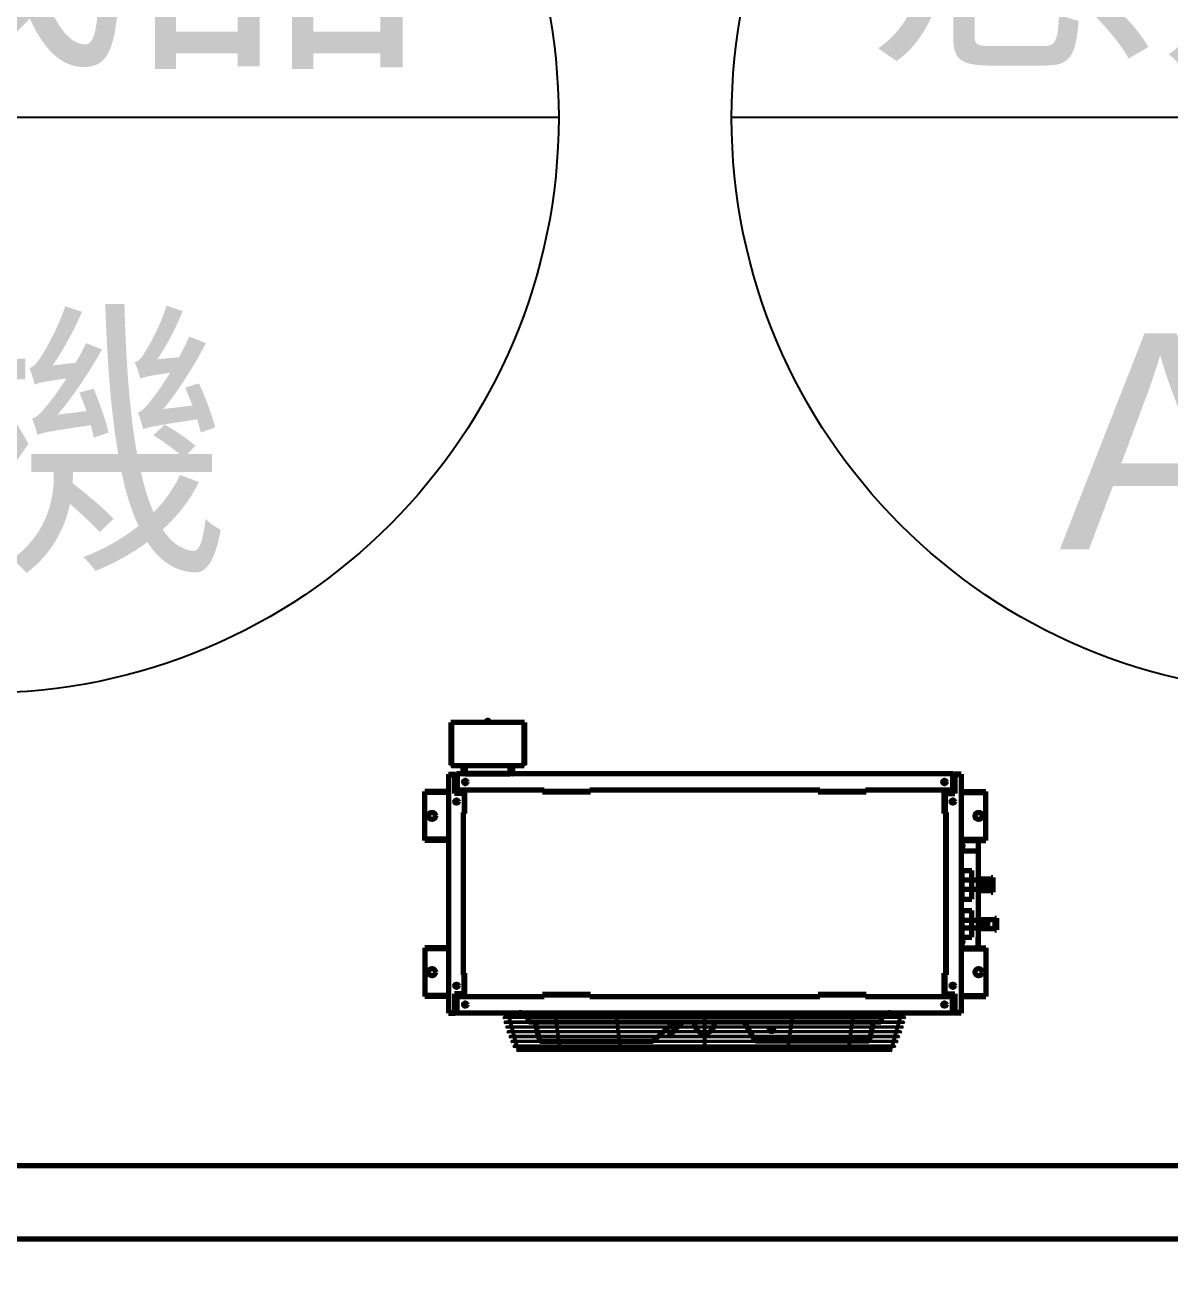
# Model space of a CAD drawing. Header units: millimetres. Extents: x 0 to 31017, y 0 to 21335.
# Drawn here: x 10779 to 11017.8, y 16280.1 to 16539.1 of the extents above; entities that cross this region are included whole.
import ezdxf
from ezdxf import colors
from ezdxf.entities.mleader import LeaderData, LeaderLine
from ezdxf.enums import TextEntityAlignment as Align
from ezdxf.math import Vec2, Vec3

# ---------------------------------------------------------------- set-up
doc = ezdxf.new("R2010")
doc.units = ezdxf.units.MM
doc.layers.add('PDF_幾何圖形', color=7, linetype='Continuous')
doc.layers.add('吹出網', color=3, linetype='Continuous')
doc.styles.get("Standard").update_dxf_attribs({"font": 'arial.ttf'})

# ---------------------------------------------------------------- blocks, each defined once
blk = doc.blocks.new('3F機組圖彩色')
at = {"color": 251, "linetype": 'Continuous', "lineweight": 200, "true_color": 0x636466}
for p, q in [((92736.16, -31128.02), (92736.16, -31136.82)), ((92736.16, -31128.02), (92736.16, -31136.82)), ((92751.46, -31128.02), (92736.16, -31128.02)), ((92736.26, -31128.02), (92736.26, -31137.02)), ((92736.26, -31128.02), (92736.26, -31137.02)), ((92744.22, -31127.87), (92743.41, -31127.87)), ((92743.41, -31127.87), (92743.41, -31128.02)), ((92744.22, -31127.95), (92743.41, -31127.95)), ((92743.81, -31127.87), (92743.77, -31127.95)), ((92743.86, -31127.87), (92743.81, -31127.95)), ((92744.22, -31127.87), (92744.22, -31128.02)), ((92751.36, -31128.02), (92751.36, -31137.02)), ((92751.46, -31128.02), (92751.46, -31136.82)), ((92736.16, -31136.82), (92736.26, -31136.82)), ((92751.46, -31136.82), (92751.36, -31136.82)), ((92735.61, -31138.82), (92735.61, -31188.62)), ((92735.61, -31138.82), (92737.11, -31138.82)), ((92735.61, -31138.82), (92737.11, -31138.82)), ((92735.61, -31138.82), (92737.11, -31138.82)), ((92735.61, -31138.94), (92736.99, -31138.94)), ((92736.26, -31137.02), (92751.36, -31137.02)), ((92736.91, -31138.94), (92736.91, -31142.82)), ((92736.99, -31141.22), (92736.99, -31138.94)), ((92737.11, -31141.22), (92737.11, -31138.82)), ((92737.11, -31138.94), (92737.31, -31138.94)), ((92737.31, -31138.73), (92737.31, -31140.01)), ((92737.31, -31138.73), (92737.31, -31140.01)), ((92840.91, -31138.73), (92737.31, -31138.73)), ((92737.31, -31138.94), (92737.31, -31140.94)), ((92737.43, -31138.73), (92737.43, -31142.13)), ((92738.61, -31137.02), (92738.61, -31138.72)), ((92738.61, -31138.72), (92738.73, -31138.72)), ((92738.61, -31138.72), (92738.73, -31138.72)), ((92738.73, -31137.02), (92738.73, -31138.72)), ((92739.11, -31137.02), (92739.11, -31138.73)), ((92739.11, -31138.6), (92748.51, -31138.6)), ((92739.11, -31138.72), (92748.51, -31138.72)), ((92739.61, -31138.72), (92739.61, -31138.6)), ((92748.01, -31138.72), (92748.01, -31138.6)), ((92748.51, -31138.73), (92748.51, -31137.02)), ((92748.89, -31137.02), (92748.89, -31138.72)), ((92748.89, -31138.72), (92749.01, -31138.72)), ((92749.01, -31138.72), (92748.89, -31138.72)), ((92749.01, -31137.02), (92749.01, -31138.72)), ((92840.79, -31138.73), (92840.79, -31142.13)), ((92840.83, -31138.94), (92840.83, -31140.94)), ((92840.83, -31138.94), (92841.03, -31138.94)), ((92840.91, -31138.73), (92840.91, -31140.01)), ((92841.03, -31141.22), (92841.03, -31138.82)), ((92842.53, -31138.82), (92841.03, -31138.82)), ((92842.53, -31138.82), (92841.03, -31138.82)), ((92842.53, -31138.82), (92841.03, -31138.82)), ((92841.15, -31141.22), (92841.15, -31138.94)), ((92842.53, -31138.94), (92841.15, -31138.94)), ((92841.23, -31138.94), (92841.23, -31142.82)), ((92842.53, -31138.82), (92842.53, -31188.62)), ((92736.99, -31141.22), (92737.11, -31141.22)), ((92737.11, -31140.94), (92737.31, -31140.94)), ((92737.43, -31140.01), (92737.31, -31140.01)), ((92840.79, -31140.01), (92840.91, -31140.01)), ((92841.03, -31140.94), (92840.83, -31140.94)), ((92841.15, -31141.22), (92841.03, -31141.22)), ((92841.13, -31141.22), (92841.13, -31142.82)), ((92731.7, -31142.41), (92730.7, -31142.41)), ((92735.61, -31142.41), (92730.7, -31142.41)), ((92735.61, -31142.41), (92730.7, -31142.41)), ((92730.7, -31152.61), (92730.7, -31142.41)), ((92730.7, -31152.61), (92730.7, -31142.41)), ((92735.61, -31142.64), (92730.7, -31142.64)), ((92737.05, -31142.08), (92736.91, -31142.08)), ((92739.01, -31142.82), (92736.91, -31142.82)), ((92737.05, -31142.82), (92737.05, -31142.08)), ((92737.19, -31142.47), (92738.69, -31142.47)), ((92737.19, -31142.47), (92737.19, -31142.82)), ((92755.61, -31142.13), (92737.43, -31142.13)), ((92738.69, -31142.47), (92738.69, -31142.82)), ((92738.72, -31142.47), (92738.72, -31142.82)), ((92738.72, -31142.47), (92739.02, -31142.47)), ((92738.89, -31142.82), (92738.89, -31146.82)), ((92739.01, -31142.82), (92739.01, -31146.82)), ((92739.02, -31146.97), (92739.02, -31142.47)), ((92755.61, -31142.23), (92755.26, -31142.23)), ((92755.26, -31142.53), (92755.26, -31142.23)), ((92765.26, -31142.53), (92755.26, -31142.53)), ((92765.26, -31142.53), (92755.26, -31142.53)), ((92755.61, -31142.13), (92755.61, -31142.43)), ((92765.11, -31142.43), (92755.61, -31142.43)), ((92813.11, -31142.13), (92765.11, -31142.13)), ((92765.11, -31142.13), (92765.11, -31142.43)), ((92765.26, -31142.23), (92765.11, -31142.23)), ((92765.26, -31142.53), (92765.26, -31142.23)), ((92813.11, -31142.23), (92812.76, -31142.23)), ((92813.11, -31142.23), (92812.76, -31142.23)), ((92812.76, -31142.23), (92812.76, -31142.53)), ((92812.76, -31142.53), (92812.76, -31142.23)), ((92822.76, -31142.53), (92812.76, -31142.53)), ((92822.76, -31142.53), (92812.76, -31142.53)), ((92813.11, -31142.13), (92813.11, -31142.43)), ((92822.61, -31142.43), (92813.11, -31142.43)), ((92840.79, -31142.13), (92822.61, -31142.13)), ((92822.61, -31142.13), (92822.61, -31142.43)), ((92822.76, -31142.23), (92822.61, -31142.23)), ((92822.76, -31142.23), (92822.61, -31142.23)), ((92822.76, -31142.23), (92822.76, -31142.53)), ((92822.76, -31142.53), (92822.76, -31142.23)), ((92839.01, -31146.97), (92839.01, -31142.47)), ((92839.31, -31142.47), (92839.01, -31142.47)), ((92839.13, -31142.82), (92839.13, -31146.82)), ((92839.13, -31142.82), (92841.23, -31142.82)), ((92839.25, -31142.82), (92839.25, -31146.82)), ((92839.31, -31142.47), (92839.31, -31142.82)), ((92839.33, -31142.47), (92839.33, -31142.82)), ((92840.83, -31142.47), (92839.33, -31142.47)), ((92840.83, -31142.47), (92840.83, -31142.82)), ((92842.53, -31142.41), (92847.7, -31142.41)), ((92842.53, -31142.64), (92847.7, -31142.64)), ((92847.7, -31152.61), (92847.7, -31142.41)), ((92738.71, -31146.82), (92738.71, -31180.62)), ((92739.01, -31146.82), (92738.71, -31146.82)), ((92738.72, -31146.82), (92738.72, -31146.97)), ((92739.02, -31146.97), (92738.72, -31146.97)), ((92839.01, -31146.97), (92839.31, -31146.97)), ((92839.13, -31146.82), (92839.43, -31146.82)), ((92839.3, -31146.97), (92839.3, -31146.82)), ((92839.31, -31146.97), (92839.31, -31146.82)), ((92839.33, -31146.82), (92839.33, -31180.62)), ((92839.43, -31146.82), (92839.43, -31180.62)), ((92735.61, -31152.38), (92730.7, -31152.38)), ((92842.53, -31152.38), (92847.7, -31152.38)), ((92842.53, -31152.38), (92847.7, -31152.38)), ((92846.1, -31152.38), (92846.1, -31154.78)), ((92846.1, -31152.38), (92846.1, -31154.78)), ((92735.61, -31152.61), (92730.7, -31152.61)), ((92735.61, -31152.61), (92730.7, -31152.61)), ((92842.53, -31152.61), (92846.1, -31152.61)), ((92842.53, -31152.61), (92846.1, -31152.61)), ((92842.53, -31152.61), (92846.1, -31152.61)), ((92842.67, -31153.62), (92842.53, -31153.75)), ((92842.67, -31153.62), (92842.53, -31153.75)), ((92842.67, -31153.95), (92842.53, -31153.82)), ((92842.67, -31153.95), (92842.53, -31153.82)), ((92842.53, -31154.78), (92846.1, -31154.78)), ((92842.53, -31154.78), (92846.1, -31154.78)), ((92846.1, -31152.61), (92846.1, -31160.9)), ((92846.1, -31152.61), (92847.7, -31152.61)), ((92846.1, -31152.61), (92846.1, -31160.9)), ((92846.1, -31152.61), (92847.7, -31152.61)), ((92847.7, -31152.61), (92847.7, -31152.61)), ((92847.7, -31152.61), (92847.7, -31152.61)), ((92842.8, -31158.85), (92844.8, -31158.85)), ((92842.8, -31164.85), (92842.8, -31158.85)), ((92842.8, -31158.85), (92844.8, -31158.85)), ((92842.8, -31164.85), (92842.8, -31158.85)), ((92844.8, -31164.85), (92844.8, -31158.85)), ((92844.8, -31164.85), (92844.8, -31158.85)), ((92846.62, -31160.9), (92842.53, -31160.9)), ((92846.62, -31160.9), (92845.07, -31160.9)), ((92846.14, -31160.63), (92846.14, -31163.08)), ((92846.14, -31160.63), (92848.84, -31160.63)), ((92846.14, -31160.93), (92848.84, -31160.93)), ((92846.72, -31160.77), (92846.62, -31160.9)), ((92846.62, -31162.81), (92846.62, -31160.9)), ((92846.72, -31162.93), (92846.72, -31160.77)), ((92846.72, -31160.77), (92847.72, -31160.77)), ((92847.34, -31161), (92847.04, -31161.25)), ((92847.04, -31161.25), (92847.04, -31162.45)), ((92847.04, -31162.45), (92847.34, -31162.7)), ((92847.34, -31161), (92848.84, -31161)), ((92847.34, -31162.7), (92848.84, -31162.7)), ((92847.71, -31160.9), (92847.71, -31160.9)), ((92847.72, -31162.93), (92847.72, -31160.77)), ((92848.24, -31161.75), (92849.14, -31161.75)), ((92848.24, -31161.95), (92849.14, -31161.95)), ((92848.84, -31160.33), (92848.84, -31163.08)), ((92848.84, -31160.33), (92849.14, -31160.33)), ((92848.84, -31160.93), (92848.84, -31161)), ((92848.84, -31162.7), (92848.84, -31162.78)), ((92849.14, -31160.33), (92849.14, -31163.38)), ((92846.62, -31162.81), (92842.53, -31162.81)), ((92842.8, -31164.85), (92844.8, -31164.85)), ((92842.8, -31164.85), (92844.8, -31164.85)), ((92846.1, -31162.81), (92845.07, -31162.81)), ((92846.1, -31162.81), (92846.1, -31169.22)), ((92846.14, -31162.78), (92848.84, -31162.78)), ((92846.14, -31163.08), (92848.84, -31163.08)), ((92846.72, -31162.93), (92846.62, -31162.81)), ((92846.72, -31162.93), (92847.72, -31162.93)), ((92847.71, -31162.81), (92847.71, -31162.81)), ((92848.84, -31163.08), (92848.84, -31163.38)), ((92848.84, -31163.38), (92849.14, -31163.38)), ((92842.8, -31172.81), (92842.8, -31167.21)), ((92842.8, -31172.81), (92842.8, -31167.21)), ((92842.8, -31167.21), (92844.8, -31167.21)), ((92842.8, -31167.21), (92844.8, -31167.21)), ((92844.8, -31172.81), (92844.8, -31167.21)), ((92844.8, -31172.81), (92844.8, -31167.21)), ((92842.53, -31169.22), (92846.71, -31169.22)), ((92846.24, -31169.22), (92846.1, -31169.08)), ((92846.1, -31169.08), (92846.1, -31170.95)), ((92846.1, -31169.08), (92849.6, -31169.08)), ((92846.24, -31170.81), (92846.24, -31169.22)), ((92846.24, -31169.22), (92848.1, -31169.22)), ((92846.81, -31169.09), (92846.71, -31169.22)), ((92846.71, -31170.81), (92846.71, -31169.22)), ((92846.81, -31169.09), (92847.71, -31169.09)), ((92846.81, -31170.94), (92846.81, -31169.09)), ((92847.71, -31170.94), (92847.71, -31169.09)), ((92848.1, -31170.81), (92848.1, -31169.22)), ((92849.6, -31168.79), (92849.9, -31168.79)), ((92849.6, -31168.79), (92849.6, -31169.08)), ((92849.6, -31169.08), (92849.6, -31171.24)), ((92849.9, -31168.79), (92849.9, -31171.24)), ((92842.53, -31170.81), (92846.71, -31170.81)), ((92842.8, -31172.81), (92844.8, -31172.81)), ((92842.8, -31172.81), (92844.8, -31172.81)), ((92842.8, -31172.81), (92844.8, -31172.81)), ((92842.8, -31172.81), (92844.8, -31172.81)), ((92846.1, -31170.95), (92846.24, -31170.81)), ((92846.1, -31170.81), (92846.1, -31175.2)), ((92846.1, -31170.95), (92849.6, -31170.95)), ((92846.1, -31175.2), (92846.1, -31172.8)), ((92846.24, -31170.81), (92848.1, -31170.81)), ((92846.81, -31170.94), (92846.71, -31170.81)), ((92846.81, -31170.94), (92847.71, -31170.94)), ((92849.6, -31171.24), (92849.9, -31171.24)), ((92735.61, -31174.97), (92730.7, -31174.97)), ((92730.7, -31174.97), (92730.7, -31185.17)), ((92730.7, -31174.97), (92730.7, -31185.17)), ((92735.61, -31175.2), (92730.7, -31175.2)), ((92842.67, -31173.64), (92842.53, -31173.77)), ((92842.67, -31173.64), (92842.53, -31173.77)), ((92842.67, -31173.97), (92842.53, -31173.84)), ((92842.67, -31173.97), (92842.53, -31173.84)), ((92842.53, -31174.97), (92846.1, -31174.97)), ((92842.53, -31175.2), (92847.7, -31175.2)), ((92846.1, -31174.97), (92847.7, -31174.97)), ((92847.7, -31174.97), (92847.7, -31185.17)), ((92847.7, -31174.97), (92847.7, -31174.97)), ((92739.01, -31180.62), (92738.71, -31180.62)), ((92738.72, -31180.27), (92739.02, -31180.27)), ((92738.72, -31180.27), (92738.72, -31180.62)), ((92738.89, -31184.62), (92738.89, -31180.62)), ((92739.01, -31184.62), (92739.01, -31180.62)), ((92739.02, -31184.77), (92739.02, -31180.27)), ((92839.01, -31184.77), (92839.01, -31180.27)), ((92839.31, -31180.27), (92839.01, -31180.27)), ((92839.13, -31184.62), (92839.13, -31180.62)), ((92839.13, -31180.62), (92839.43, -31180.62)), ((92839.25, -31184.62), (92839.25, -31180.62)), ((92839.31, -31180.27), (92839.31, -31180.62)), ((92735.61, -31184.94), (92730.7, -31184.94)), ((92735.61, -31185.17), (92730.7, -31185.17)), ((92735.61, -31185.17), (92730.7, -31185.17)), ((92731.7, -31185.17), (92730.7, -31185.17)), ((92736.91, -31184.62), (92736.91, -31188.5)), ((92739.01, -31184.62), (92736.91, -31184.62)), ((92737.05, -31185.36), (92736.91, -31185.36)), ((92737.05, -31184.62), (92737.05, -31185.36)), ((92738.69, -31184.77), (92737.05, -31184.77)), ((92737.39, -31185.21), (92737.43, -31185.21)), ((92737.39, -31186.71), (92737.39, -31185.21)), ((92737.43, -31185.13), (92755.61, -31185.13)), ((92737.43, -31188.53), (92737.43, -31185.13)), ((92738.69, -31184.62), (92738.69, -31184.77)), ((92738.72, -31184.77), (92738.72, -31184.62)), ((92738.72, -31184.62), (92738.72, -31184.77)), ((92738.72, -31184.77), (92739.02, -31184.77)), ((92739.02, -31184.77), (92738.72, -31184.77)), ((92755.26, -31185.01), (92755.26, -31184.71)), ((92755.26, -31185.01), (92755.26, -31184.71)), ((92765.26, -31184.71), (92755.26, -31184.71)), ((92755.61, -31185.01), (92755.26, -31185.01)), ((92755.61, -31184.83), (92765.11, -31184.83)), ((92755.61, -31185.13), (92755.61, -31184.83)), ((92765.11, -31185.13), (92765.11, -31184.83)), ((92765.26, -31185.01), (92765.11, -31185.01)), ((92765.11, -31185.13), (92813.11, -31185.13)), ((92765.26, -31185.01), (92765.26, -31184.71)), ((92812.76, -31185.01), (92812.76, -31184.71)), ((92822.76, -31184.71), (92812.76, -31184.71)), ((92813.11, -31185.01), (92812.76, -31185.01)), ((92813.11, -31184.83), (92822.61, -31184.83)), ((92813.11, -31185.13), (92813.11, -31184.83)), ((92822.61, -31185.13), (92822.61, -31184.83)), ((92822.76, -31185.01), (92822.61, -31185.01)), ((92822.61, -31185.13), (92840.79, -31185.13)), ((92822.76, -31185.01), (92822.76, -31184.71)), ((92839.01, -31184.77), (92839.31, -31184.77)), ((92839.31, -31184.77), (92839.01, -31184.77)), ((92839.13, -31184.62), (92841.23, -31184.62)), ((92839.31, -31184.77), (92839.31, -31184.62)), ((92839.31, -31184.62), (92839.31, -31184.77)), ((92839.33, -31184.62), (92839.33, -31184.77)), ((92839.33, -31184.77), (92840.83, -31184.77)), ((92840.79, -31188.53), (92840.79, -31185.13)), ((92840.83, -31184.62), (92840.83, -31184.77)), ((92841.13, -31184.62), (92841.13, -31186.22)), ((92841.23, -31184.62), (92841.23, -31188.5)), ((92842.53, -31184.94), (92847.7, -31184.94)), ((92842.53, -31185.17), (92847.7, -31185.17)), ((92735.61, -31188.5), (92736.99, -31188.5)), ((92735.61, -31188.62), (92737.11, -31188.62)), ((92735.61, -31188.62), (92737.11, -31188.62)), ((92736.99, -31186.22), (92736.99, -31188.5)), ((92736.99, -31186.22), (92737.11, -31186.22)), ((92736.99, -31187.62), (92737.11, -31187.62)), ((92737.11, -31186.22), (92737.11, -31188.62)), ((92737.11, -31186.5), (92737.31, -31186.5)), ((92737.11, -31188.5), (92737.31, -31188.5)), ((92737.31, -31188.5), (92737.31, -31186.5)), ((92737.43, -31187.24), (92737.31, -31187.24)), ((92737.31, -31188.53), (92737.31, -31187.25)), ((92737.43, -31187.25), (92737.31, -31187.25)), ((92737.31, -31188.53), (92840.91, -31188.53)), ((92737.43, -31186.71), (92737.39, -31186.71)), ((92840.83, -31187.24), (92840.79, -31187.24)), ((92840.79, -31187.25), (92840.91, -31187.25)), ((92840.83, -31188.5), (92840.83, -31186.5)), ((92841.03, -31186.5), (92840.83, -31186.5)), ((92840.83, -31188.5), (92841.03, -31188.5)), ((92840.91, -31188.53), (92840.91, -31187.25)), ((92840.91, -31188.53), (92840.91, -31187.25)), ((92841.03, -31186.22), (92841.03, -31188.62)), ((92841.15, -31186.22), (92841.03, -31186.22)), ((92841.15, -31187.62), (92841.03, -31187.62)), ((92842.53, -31188.62), (92841.03, -31188.62)), ((92842.53, -31188.62), (92841.03, -31188.62)), ((92841.15, -31186.22), (92841.15, -31188.5)), ((92842.53, -31188.5), (92841.15, -31188.5)), ((92825.81, -31190.53), (92752.41, -31190.53)), ((92782.76, -31190.53), (92778.36, -31194.45)), ((92786.91, -31190.7), (92786.91, -31190.53)), ((92791.11, -31190.7), (92791.11, -31190.53)), ((92799.67, -31194.45), (92797.41, -31190.53)), ((92781.59, -31193.63), (92781.51, -31193.48)), ((92802.33, -31192.17), (92803.63, -31192.17)), ((92802.77, -31192.42), (92802.49, -31192.13)), ((92802.67, -31192.38), (92802.49, -31192.2)), ((92802.58, -31192.16), (92802.51, -31192.09)), ((92802.6, -31192.12), (92802.53, -31192.05)), ((92802.64, -31192.08), (92802.57, -31192.01)), ((92802.68, -31192.06), (92802.61, -31191.98)), ((92802.72, -31192.03), (92802.65, -31191.96)), ((92802.77, -31192.02), (92802.7, -31191.94)), ((92802.86, -31192.44), (92802.71, -31192.29)), ((92802.83, -31192), (92802.75, -31191.92)), ((92802.89, -31191.99), (92802.8, -31191.91)), ((92802.93, -31192.44), (92802.81, -31192.33)), ((92802.95, -31191.99), (92802.86, -31191.9)), ((92803, -31192.45), (92802.9, -31192.34)), ((92803.01, -31191.99), (92802.92, -31191.89)), ((92803.06, -31192.44), (92802.97, -31192.35)), ((92802.98, -31192.57), (92802.98, -31191.77)), ((92803.09, -31191.99), (92802.98, -31191.89)), ((92803.12, -31192.43), (92803.03, -31192.34)), ((92803.17, -31192.01), (92803.05, -31191.89)), ((92803.18, -31192.42), (92803.09, -31192.34)), ((92803.28, -31192.05), (92803.13, -31191.9)), ((92803.23, -31192.41), (92803.15, -31192.33)), ((92803.28, -31192.39), (92803.2, -31192.31)), ((92803.48, -31192.19), (92803.21, -31191.92)), ((92803.33, -31192.37), (92803.25, -31192.29)), ((92803.37, -31192.34), (92803.3, -31192.27)), ((92803.47, -31192.11), (92803.33, -31191.96)), ((92803.41, -31192.31), (92803.34, -31192.24)), ((92803.44, -31192.28), (92803.37, -31192.21)), ((92803.47, -31192.24), (92803.38, -31192.15)), ((92754.69, -31194.45), (92778.36, -31194.45)), ((92823.34, -31194.45), (92799.67, -31194.45))]:
    blk.add_line(p, q, dxfattribs=at)
for centre, radius in [((92739.13, -31140.43), 0.35), ((92839.09, -31140.43), 0.35), ((92737.31, -31144.52), 0.35), ((92840.83, -31144.52), 0.35), ((92732.2, -31147.51), 0.75), ((92846.2, -31147.51), 0.75), ((92732.2, -31180.07), 0.75), ((92846.2, -31180.07), 0.75), ((92737.31, -31182.92), 0.35), ((92840.83, -31182.92), 0.35), ((92739.13, -31186.83), 0.35), ((92839.09, -31186.83), 0.35)]:
    blk.add_circle(centre, radius, dxfattribs=at)
for centre, radius, start, end in [((92743.81, -31127.87), 0.3, 0, 180), ((92842.5, -31153.78), 0.47, 273.9651, 86.0349), ((92842.5, -31153.78), 0.47, 273.9651, 86.0349), ((92848.24, -31161.85), 0.1, 90, 270), ((92842.5, -31173.8), 0.47, 273.9651, 86.0349), ((92750.41, -31190.53), 2, 0, 90), ((92827.81, -31190.53), 2, 90, 180), ((92780.48, -31186.48), 27, 188.6309, 197.1727), ((92802.76, -31210.14), 27, 133.447, 141.9243), ((92802.76, -31210.14), 26.84, 133.0852, 142.0618), ((92789.01, -31190.7), 2.1, 180, 0), ((92797.55, -31186.48), 27, 342.8273, 351.3691)]:
    blk.add_arc(centre, radius, start, end, dxfattribs=at)
blk.add_ellipse((92802.98, -31192.17), major_axis=(-0.5, 0), ratio=0.558366, dxfattribs=at)
blk.add_open_spline([(92802.58, -31192.17), (92802.58, -31192.17), (92802.59, -31192.18), (92802.6, -31192.2), (92802.6, -31192.22), (92802.63, -31192.25), (92802.65, -31192.26), (92802.71, -31192.29), (92802.74, -31192.3), (92802.84, -31192.34), (92802.91, -31192.35), (92803.06, -31192.35), (92803.13, -31192.34), (92803.23, -31192.3), (92803.26, -31192.29), (92803.31, -31192.26), (92803.34, -31192.25), (92803.36, -31192.22), (92803.37, -31192.2), (92803.38, -31192.18), (92803.38, -31192.17), (92803.38, -31192.16), (92803.38, -31192.15), (92803.37, -31192.13), (92803.36, -31192.12), (92803.34, -31192.09), (92803.31, -31192.07), (92803.26, -31192.04), (92803.23, -31192.03), (92803.13, -31192), (92803.06, -31191.99), (92802.91, -31191.99), (92802.84, -31192), (92802.74, -31192.03), (92802.71, -31192.04), (92802.65, -31192.07), (92802.63, -31192.09), (92802.6, -31192.12), (92802.6, -31192.13), (92802.59, -31192.15), (92802.58, -31192.16), (92802.58, -31192.17)], degree=3, knots=[0, 0, 0, 0, 0.261799, 0.261799, 0.523599, 0.523599, 0.785398, 0.785398, 1.047198, 1.047198, 1.570796, 1.570796, 2.094395, 2.094395, 2.356194, 2.356194, 2.617994, 2.617994, 2.879793, 2.879793, 3.141593, 3.141593, 3.403392, 3.403392, 3.665191, 3.665191, 3.926991, 3.926991, 4.18879, 4.18879, 4.712389, 4.712389, 5.235988, 5.235988, 5.497787, 5.497787, 5.759587, 5.759587, 6.021386, 6.021386, 6.283185, 6.283185, 6.283185, 6.283185], dxfattribs=at)
at = {"layer": '吹出網', "color": 251, "true_color": 0x636466}
for p, q in [((92747.63, -31188.53), (92745.96, -31188.53)), ((92790.11, -31188.53), (92789.01, -31188.53)), ((92832.06, -31188.53), (92830.4, -31188.53)), ((92747.63, -31188.93), (92745.96, -31188.93)), ((92830.81, -31189.38), (92747.21, -31189.38)), ((92830.81, -31189.68), (92747.21, -31189.68)), ((92830.59, -31190.38), (92747.44, -31190.38)), ((92830.59, -31190.68), (92747.44, -31190.68)), ((92747.92, -31189.15), (92747.98, -31189.38)), ((92748.07, -31189.68), (92748.26, -31190.38)), ((92748.31, -31189.05), (92748.4, -31189.38)), ((92748.34, -31190.68), (92748.53, -31191.38)), ((92748.48, -31189.68), (92748.67, -31190.38)), ((92748.75, -31190.68), (92748.94, -31191.38)), ((92758.2, -31189.23), (92757.79, -31189.23)), ((92757.81, -31189.38), (92757.79, -31189.23)), ((92757.94, -31190.38), (92757.85, -31189.68)), ((92758.07, -31191.38), (92757.98, -31190.68)), ((92758.22, -31189.38), (92758.2, -31189.23)), ((92758.35, -31190.38), (92758.26, -31189.68)), ((92758.48, -31191.38), (92758.39, -31190.68)), ((92770.48, -31189.38), (92770.46, -31189.23)), ((92770.86, -31189.23), (92770.46, -31189.23)), ((92770.61, -31190.38), (92770.52, -31189.68)), ((92770.74, -31191.38), (92770.65, -31190.68)), ((92770.88, -31189.38), (92770.86, -31189.23)), ((92771.01, -31190.38), (92770.92, -31189.68)), ((92771.14, -31191.38), (92771.05, -31190.68)), ((92788.81, -31188.73), (92788.81, -31189.38)), ((92788.81, -31189.68), (92788.81, -31190.38)), ((92788.81, -31190.68), (92788.81, -31191.38)), ((92790.11, -31188.93), (92789.01, -31188.93)), ((92789.21, -31188.93), (92789.21, -31189.38)), ((92789.21, -31189.68), (92789.21, -31190.38)), ((92789.21, -31190.68), (92789.21, -31191.38)), ((92806.89, -31191.38), (92806.98, -31190.68)), ((92807.02, -31190.38), (92807.11, -31189.68)), ((92807.15, -31189.38), (92807.17, -31189.23)), ((92807.17, -31189.23), (92807.57, -31189.23)), ((92807.29, -31191.38), (92807.38, -31190.68)), ((92807.42, -31190.38), (92807.51, -31189.68)), ((92807.55, -31189.38), (92807.57, -31189.23)), ((92819.55, -31191.38), (92819.64, -31190.68)), ((92819.68, -31190.38), (92819.77, -31189.68)), ((92819.81, -31189.38), (92819.83, -31189.23)), ((92819.83, -31189.23), (92820.23, -31189.23)), ((92819.95, -31191.38), (92820.05, -31190.68)), ((92820.08, -31190.38), (92820.18, -31189.68)), ((92820.22, -31189.38), (92820.23, -31189.23)), ((92829.27, -31190.68), (92829.08, -31191.38)), ((92829.55, -31189.68), (92829.36, -31190.38)), ((92829.69, -31190.68), (92829.5, -31191.38)), ((92829.72, -31189.05), (92829.63, -31189.38)), ((92829.96, -31189.68), (92829.77, -31190.38)), ((92830.11, -31189.15), (92830.04, -31189.38)), ((92832.06, -31188.93), (92830.4, -31188.93)), ((92830.26, -31191.38), (92747.77, -31191.38)), ((92830.26, -31191.68), (92747.77, -31191.68)), ((92829.97, -31192.38), (92748.06, -31192.38)), ((92829.97, -31192.68), (92748.06, -31192.68)), ((92829.55, -31193.38), (92748.48, -31193.38)), ((92829.55, -31193.68), (92748.48, -31193.68)), ((92748.61, -31191.68), (92748.8, -31192.38)), ((92748.89, -31192.68), (92749.08, -31193.38)), ((92749.03, -31191.68), (92749.22, -31192.38)), ((92749.16, -31193.68), (92749.35, -31194.38)), ((92749.3, -31192.68), (92749.49, -31193.38)), ((92749.57, -31193.68), (92749.76, -31194.38)), ((92758.21, -31192.38), (92758.11, -31191.68)), ((92758.34, -31193.38), (92758.24, -31192.68)), ((92758.47, -31194.38), (92758.38, -31193.68)), ((92758.61, -31192.38), (92758.52, -31191.68)), ((92758.74, -31193.38), (92758.65, -31192.68)), ((92758.87, -31194.38), (92758.78, -31193.68)), ((92770.87, -31192.38), (92770.78, -31191.68)), ((92771, -31193.38), (92770.91, -31192.68)), ((92771.13, -31194.38), (92771.04, -31193.68)), ((92771.27, -31192.38), (92771.18, -31191.68)), ((92771.4, -31193.38), (92771.31, -31192.68)), ((92771.53, -31194.38), (92771.44, -31193.68)), ((92788.81, -31191.68), (92788.81, -31192.38)), ((92788.81, -31192.68), (92788.81, -31193.38)), ((92788.81, -31193.68), (92788.81, -31194.38)), ((92789.21, -31191.68), (92789.21, -31192.38)), ((92789.21, -31192.68), (92789.21, -31193.38)), ((92789.21, -31193.68), (92789.21, -31194.38)), ((92806.49, -31194.38), (92806.59, -31193.68)), ((92806.62, -31193.38), (92806.72, -31192.68)), ((92806.76, -31192.38), (92806.85, -31191.68)), ((92806.9, -31194.38), (92806.99, -31193.68)), ((92807.03, -31193.38), (92807.12, -31192.68)), ((92807.16, -31192.38), (92807.25, -31191.68)), ((92819.16, -31194.38), (92819.25, -31193.68)), ((92819.29, -31193.38), (92819.38, -31192.68)), ((92819.42, -31192.38), (92819.51, -31191.68)), ((92819.56, -31194.38), (92819.65, -31193.68)), ((92819.69, -31193.38), (92819.78, -31192.68)), ((92819.82, -31192.38), (92819.91, -31191.68)), ((92828.46, -31193.68), (92828.26, -31194.38)), ((92828.73, -31192.68), (92828.54, -31193.38)), ((92828.87, -31193.68), (92828.68, -31194.38)), ((92829, -31191.68), (92828.81, -31192.38)), ((92829.14, -31192.68), (92828.95, -31193.38)), ((92829.42, -31191.68), (92829.22, -31192.38)), ((92829.16, -31194.38), (92748.86, -31194.38)), ((92829.16, -31194.68), (92748.86, -31194.68)), ((92828.71, -31195.38), (92749.31, -31195.38)), ((92828.71, -31195.68), (92749.31, -31195.68)), ((92749.43, -31194.68), (92749.62, -31195.38)), ((92749.85, -31194.68), (92750.04, -31195.38)), ((92827.91, -31196.13), (92750.11, -31196.13)), ((92750.36, -31195.73), (92758.68, -31195.73)), ((92806.05, -31195.73), (92756.01, -31195.73)), ((92758.6, -31195.38), (92758.51, -31194.68)), ((92759, -31195.38), (92758.91, -31194.68)), ((92771.26, -31195.38), (92771.17, -31194.68)), ((92771.67, -31195.38), (92771.57, -31194.68)), ((92788.81, -31194.68), (92788.81, -31195.38)), ((92788.81, -31195.68), (92788.81, -31195.93)), ((92789.21, -31194.68), (92789.21, -31195.38)), ((92789.21, -31195.68), (92789.21, -31195.93)), ((92806.05, -31195.73), (92794.02, -31195.73)), ((92806.36, -31195.38), (92806.45, -31194.68)), ((92818.72, -31195.73), (92806.69, -31195.73)), ((92806.77, -31195.38), (92806.86, -31194.68)), ((92819.03, -31195.38), (92819.12, -31194.68)), ((92827.67, -31195.73), (92819.35, -31195.73)), ((92819.43, -31195.38), (92819.52, -31194.68)), ((92828.18, -31194.68), (92827.99, -31195.38)), ((92828.6, -31194.68), (92828.41, -31195.38)), ((92827.91, -31196.53), (92750.11, -31196.53))]:
    blk.add_line(p, q, dxfattribs=at)
for centre, radius, start, end in [((92745.96, -31188.73), 0.2, 90, 270), ((92747.63, -31189.23), 0.7, 15.2715, 90), ((92789.01, -31188.73), 0.2, 90, 270), ((92790.11, -31188.73), 0.2, 270, 90), ((92830.4, -31189.23), 0.7, 90, 164.7285), ((92832.06, -31188.73), 0.2, 270, 90), ((92747.21, -31189.53), 0.15, 90, 270), ((92747.44, -31190.53), 0.15, 90, 270), ((92747.63, -31189.23), 0.3, 15.2715, 90), ((92830.4, -31189.23), 0.3, 90, 164.7285), ((92830.59, -31190.53), 0.15, 270, 90), ((92830.81, -31189.53), 0.15, 270, 90), ((92747.77, -31191.53), 0.15, 90, 270), ((92748.06, -31192.53), 0.15, 90, 270), ((92748.48, -31193.53), 0.15, 90, 270), ((92829.55, -31193.53), 0.15, 270, 90), ((92829.97, -31192.53), 0.15, 270, 90), ((92830.26, -31191.53), 0.15, 270, 90), ((92748.86, -31194.53), 0.15, 90, 270), ((92749.31, -31195.53), 0.15, 90, 270), ((92750.36, -31195.43), 0.7, 200.9248, 270), ((92750.11, -31196.33), 0.2, 90, 270), ((92750.36, -31195.43), 0.3, 236.4427, 270), ((92759.31, -31195.43), 0.7, 200.9248, 270), ((92759.31, -31195.43), 0.3, 236.4427, 270), ((92771.97, -31195.43), 0.7, 200.9248, 270), ((92771.97, -31195.43), 0.3, 236.4427, 270), ((92789.01, -31195.93), 0.2, 180, 0), ((92806.05, -31195.43), 0.3, 270, 303.5573), ((92806.05, -31195.43), 0.7, 270, 339.0752), ((92818.72, -31195.43), 0.3, 270, 303.5573), ((92818.72, -31195.43), 0.7, 270, 339.0752), ((92827.67, -31195.43), 0.3, 270, 303.5573), ((92827.67, -31195.43), 0.7, 270, 339.0752), ((92827.91, -31196.33), 0.2, 270, 90), ((92828.71, -31195.53), 0.15, 270, 90), ((92829.16, -31194.53), 0.15, 270, 90)]:
    blk.add_arc(centre, radius, start, end, dxfattribs=at)
blk = doc.blocks.new('_DetailCallout')
at = {"color": 0, "linetype": 'ByBlock', "lineweight": -2, "transparency": 16777216}
blk.add_line((8, 0), (-8, 0), dxfattribs=at)
blk.add_circle((0, 0), 8, dxfattribs=at)
at = {"color": 0, "transparency": 16777216}
for tag, p in [('視圖號碼', (0, 1)), ('圖紙號碼', (0, -6))]:
    blk.add_attdef(tag, text='', height=3, dxfattribs=at).set_placement(p, align=Align.CENTER)

msp = doc.modelspace()

# ---------------------------------------------------------------- linework, layer by layer
at = {"layer": 'PDF_幾何圖形', "color": 251, "lineweight": 200, "true_color": 0x636466}
for points in [[(11242.31, 16808.91), (11242.31, 16285.94), (10420.38, 16285.94), (10420.38, 16808.91)], [(11227.06, 16808.91), (11227.06, 16301.19), (10435.62, 16301.19), (10435.62, 16808.91)]]:
    msp.add_lwpolyline(points, dxfattribs=at)

# ---------------------------------------------------------------- block references
at = {"color": 251, "lineweight": 200, "true_color": 0x636466}
msp.add_blockref('3F機組圖彩色', (-81868.32, 47521.67), dxfattribs=at)

# ---------------------------------------------------------------- leaders
at = {"color": 175, "true_color": 0x4554a5}
ml = msp.add_multileader_block('Standard', dxfattribs=at)
ml.set_content('_DetailCallout', color=(69, 84, 165), scale=15)
ml.set_attribute('視圖號碼', '冷藏庫', width=0)
ml.set_attribute('圖紙號碼', 'A機', width=0)
ml.set_leader_properties()
ml.build(insert=Vec2(0, 0))
ml.multileader.update_dxf_attribs({"leader_type": 0})
ctx = ml.context
ctx.base_point, ctx.plane_origin = Vec3(13190.86, 19361.87), Vec3(13310.86, 19361.87)
notes = []
notes.append((ctx, [(0, (0, 0, 0), (0, 0), (1, 0), 1, [])]))
ctx.block.insert = Vec3(13310.86, 19361.87)
at = {"color": 251, "true_color": 0x636466}
ml = msp.add_multileader_block('Standard', dxfattribs=at)
ml.set_content('_DetailCallout', color=(99, 100, 102), scale=15)
ml.set_attribute('視圖號碼', '急速庫', width=0)
ml.set_attribute('圖紙號碼', 'B', width=0)
ml.set_leader_properties()
ml.build(insert=Vec2(0, 0))
ml.multileader.update_dxf_attribs({"leader_type": 0})
ctx = ml.context
ctx.base_point, ctx.plane_origin = Vec3(11503.79, 17825.66), Vec3(11623.79, 17825.66)
notes.append((ctx, [(0, (0, 0, 0), (0, 0), (1, 0), 1, [])]))
ctx.block.insert = Vec3(11623.79, 17825.66)
ml = msp.add_multileader_block('Standard', dxfattribs=at)
ml.set_content('_DetailCallout', color=(99, 100, 102), scale=15)
ml.set_attribute('視圖號碼', '急速庫', width=0)
ml.set_attribute('圖紙號碼', 'A-2', width=0)
ml.set_leader_properties()
ml.build(insert=Vec2(0, 0))
ml.multileader.update_dxf_attribs({"leader_type": 0})
ctx = ml.context
ctx.base_point, ctx.plane_origin = Vec3(11835.98, 17825.66), Vec3(11955.98, 17825.66)
notes.append((ctx, [(0, (0, 0, 0), (0, 0), (1, 0), 1, [])]))
ctx.block.insert = Vec3(11955.98, 17825.66)
ml = msp.add_multileader_block('Standard', dxfattribs=at)
ml.set_content('_DetailCallout', color=(99, 100, 102), scale=15)
ml.set_attribute('視圖號碼', '急速庫', width=0)
ml.set_attribute('圖紙號碼', 'A-1', width=0)
ml.set_leader_properties()
ml.build(insert=Vec2(0, 0))
ml.multileader.update_dxf_attribs({"leader_type": 0})
ctx = ml.context
ctx.base_point, ctx.plane_origin = Vec3(12173.04, 17825.66), Vec3(12293.04, 17825.66)
notes.append((ctx, [(0, (0, 0, 0), (0, 0), (1, 0), 1, [])]))
ctx.block.insert = Vec3(12293.04, 17825.66)
at = {"color": 175, "true_color": 0x4554a5}
ml = msp.add_multileader_block('Standard', dxfattribs=at)
ml.set_content('_DetailCallout', color=(69, 84, 165), scale=15)
ml.set_attribute('視圖號碼', '急速庫', width=0)
ml.set_attribute('圖紙號碼', 'B機', width=0)
ml.set_leader_properties()
ml.build(insert=Vec2(0, 0))
ml.multileader.update_dxf_attribs({"leader_type": 0})
ctx = ml.context
ctx.base_point, ctx.plane_origin = Vec3(10848.71, 17628.06), Vec3(10968.71, 17628.06)
notes.append((ctx, [(0, (0, 0, 0), (0, 0), (1, 0), 1, [])]))
ctx.block.insert = Vec3(10968.71, 17628.06)
ml = msp.add_multileader_block('Standard', dxfattribs=at)
ml.set_content('_DetailCallout', color=(69, 84, 165), scale=15)
ml.set_attribute('視圖號碼', '半成品', width=0)
ml.set_attribute('圖紙號碼', 'B機', width=0)
ml.set_leader_properties()
ml.build(insert=Vec2(0, 0))
ml.multileader.update_dxf_attribs({"leader_type": 0})
ctx = ml.context
ctx.base_point, ctx.plane_origin = Vec3(10572.64, 17628.06), Vec3(10692.64, 17628.06)
notes.append((ctx, [(0, (0, 0, 0), (0, 0), (1, 0), 1, [])]))
ctx.block.insert = Vec3(10692.64, 17628.06)
ml = msp.add_multileader_block('Standard', dxfattribs=at)
ml.set_content('_DetailCallout', color=(69, 84, 165), scale=15)
ml.set_attribute('視圖號碼', '急速庫', width=0)
ml.set_attribute('圖紙號碼', 'A機', width=0)
ml.set_leader_properties()
ml.build(insert=Vec2(0, 0))
ml.multileader.update_dxf_attribs({"leader_type": 0})
ctx = ml.context
ctx.base_point, ctx.plane_origin = Vec3(10848.71, 17335.06), Vec3(10968.71, 17335.06)
notes.append((ctx, [(0, (0, 0, 0), (0, 0), (1, 0), 1, [])]))
ctx.block.insert = Vec3(10968.71, 17335.06)
ml = msp.add_multileader_block('Standard', dxfattribs=at)
ml.set_content('_DetailCallout', color=(69, 84, 165), scale=15)
ml.set_attribute('視圖號碼', '半成品', width=0)
ml.set_attribute('圖紙號碼', 'A機', width=0)
ml.set_leader_properties()
ml.build(insert=Vec2(0, 0))
ml.multileader.update_dxf_attribs({"leader_type": 0})
ctx = ml.context
ctx.base_point, ctx.plane_origin = Vec3(10572.64, 17335.06), Vec3(10692.64, 17335.06)
notes.append((ctx, [(0, (0, 0, 0), (0, 0), (1, 0), 1, [])]))
ctx.block.insert = Vec3(10692.64, 17335.06)
at = {"color": 251, "true_color": 0x636466}
ml = msp.add_multileader_block('Standard', dxfattribs=at)
ml.set_content('_DetailCallout', color=(99, 100, 102), scale=15)
ml.set_attribute('視圖號碼', '半成品', width=0)
ml.set_attribute('圖紙號碼', 'B', width=0)
ml.set_leader_properties()
ml.build(insert=Vec2(0, 0))
ml.multileader.update_dxf_attribs({"leader_type": 0})
ctx = ml.context
ctx.base_point, ctx.plane_origin = Vec3(11496.44, 16648.92), Vec3(11616.44, 16648.92)
notes.append((ctx, [(0, (0, 0, 0), (0, 0), (1, 0), 1, [])]))
ctx.block.insert = Vec3(11616.44, 16648.92)
ml = msp.add_multileader_block('Standard', dxfattribs=at)
ml.set_content('_DetailCallout', color=(99, 100, 102), scale=15)
ml.set_attribute('視圖號碼', '半成品', width=0)
ml.set_attribute('圖紙號碼', 'A-2', width=0)
ml.set_leader_properties()
ml.build(insert=Vec2(0, 0))
ml.multileader.update_dxf_attribs({"leader_type": 0})
ctx = ml.context
ctx.base_point, ctx.plane_origin = Vec3(11828.64, 16648.92), Vec3(11948.64, 16648.92)
notes.append((ctx, [(0, (0, 0, 0), (0, 0), (1, 0), 1, [])]))
ctx.block.insert = Vec3(11948.64, 16648.92)
ml = msp.add_multileader_block('Standard', dxfattribs=at)
ml.set_content('_DetailCallout', color=(99, 100, 102), scale=15)
ml.set_attribute('視圖號碼', '半成品', width=0)
ml.set_attribute('圖紙號碼', 'A-1', width=0)
ml.set_leader_properties()
ml.build(insert=Vec2(0, 0))
ml.multileader.update_dxf_attribs({"leader_type": 0})
ctx = ml.context
ctx.base_point, ctx.plane_origin = Vec3(12165.69, 16648.92), Vec3(12285.69, 16648.92)
notes.append((ctx, [(0, (0, 0, 0), (0, 0), (1, 0), 1, [])]))
ctx.block.insert = Vec3(12285.69, 16648.92)
ml = msp.add_multileader_block('Standard', dxfattribs=at)
ml.set_content('_DetailCallout', color=(99, 100, 102), scale=15)
ml.set_attribute('視圖號碼', '急速庫', width=0)
ml.set_attribute('圖紙號碼', 'A機', width=0)
ml.set_leader_properties()
ml.build(insert=Vec2(0, 0))
ml.multileader.update_dxf_attribs({"leader_type": 0})
ctx = ml.context
ctx.base_point, ctx.plane_origin = Vec3(10926.37, 16519.78), Vec3(11046.37, 16519.78)
notes.append((ctx, [(0, (0, 0, 0), (0, 0), (1, 0), 1, [])]))
ctx.block.insert = Vec3(11046.37, 16519.78)
ml = msp.add_multileader_block('Standard', dxfattribs=at)
ml.set_content('_DetailCallout', color=(99, 100, 102), scale=15)
ml.set_attribute('視圖號碼', '半成品', width=0)
ml.set_attribute('圖紙號碼', 'A機', width=0)
ml.set_leader_properties()
ml.build(insert=Vec2(0, 0))
ml.multileader.update_dxf_attribs({"leader_type": 0})
ctx = ml.context
ctx.base_point, ctx.plane_origin = Vec3(10650.3, 16519.78), Vec3(10770.3, 16519.78)
notes.append((ctx, [(0, (0, 0, 0), (0, 0), (1, 0), 1, [])]))
ctx.block.insert = Vec3(10770.3, 16519.78)
for ctx, leaders in notes:
    for number, flags, end, landing, length, lines in leaders:
        leader = LeaderData()
        leader.index, (leader.has_last_leader_line, leader.has_dogleg_vector, leader.attachment_direction) = number, flags
        leader.last_leader_point, leader.dogleg_vector, leader.dogleg_length = Vec3(end), Vec3(landing), length
        for number, points, colour, breaks in lines:
            line = LeaderLine()
            line.index, line.vertices, line.color, line.breaks = number, Vec3.list(points), colors.encode_raw_color(colour), breaks
            leader.lines.append(line)
        ctx.leaders.append(leader)

doc.saveas('drawing.dxf')
